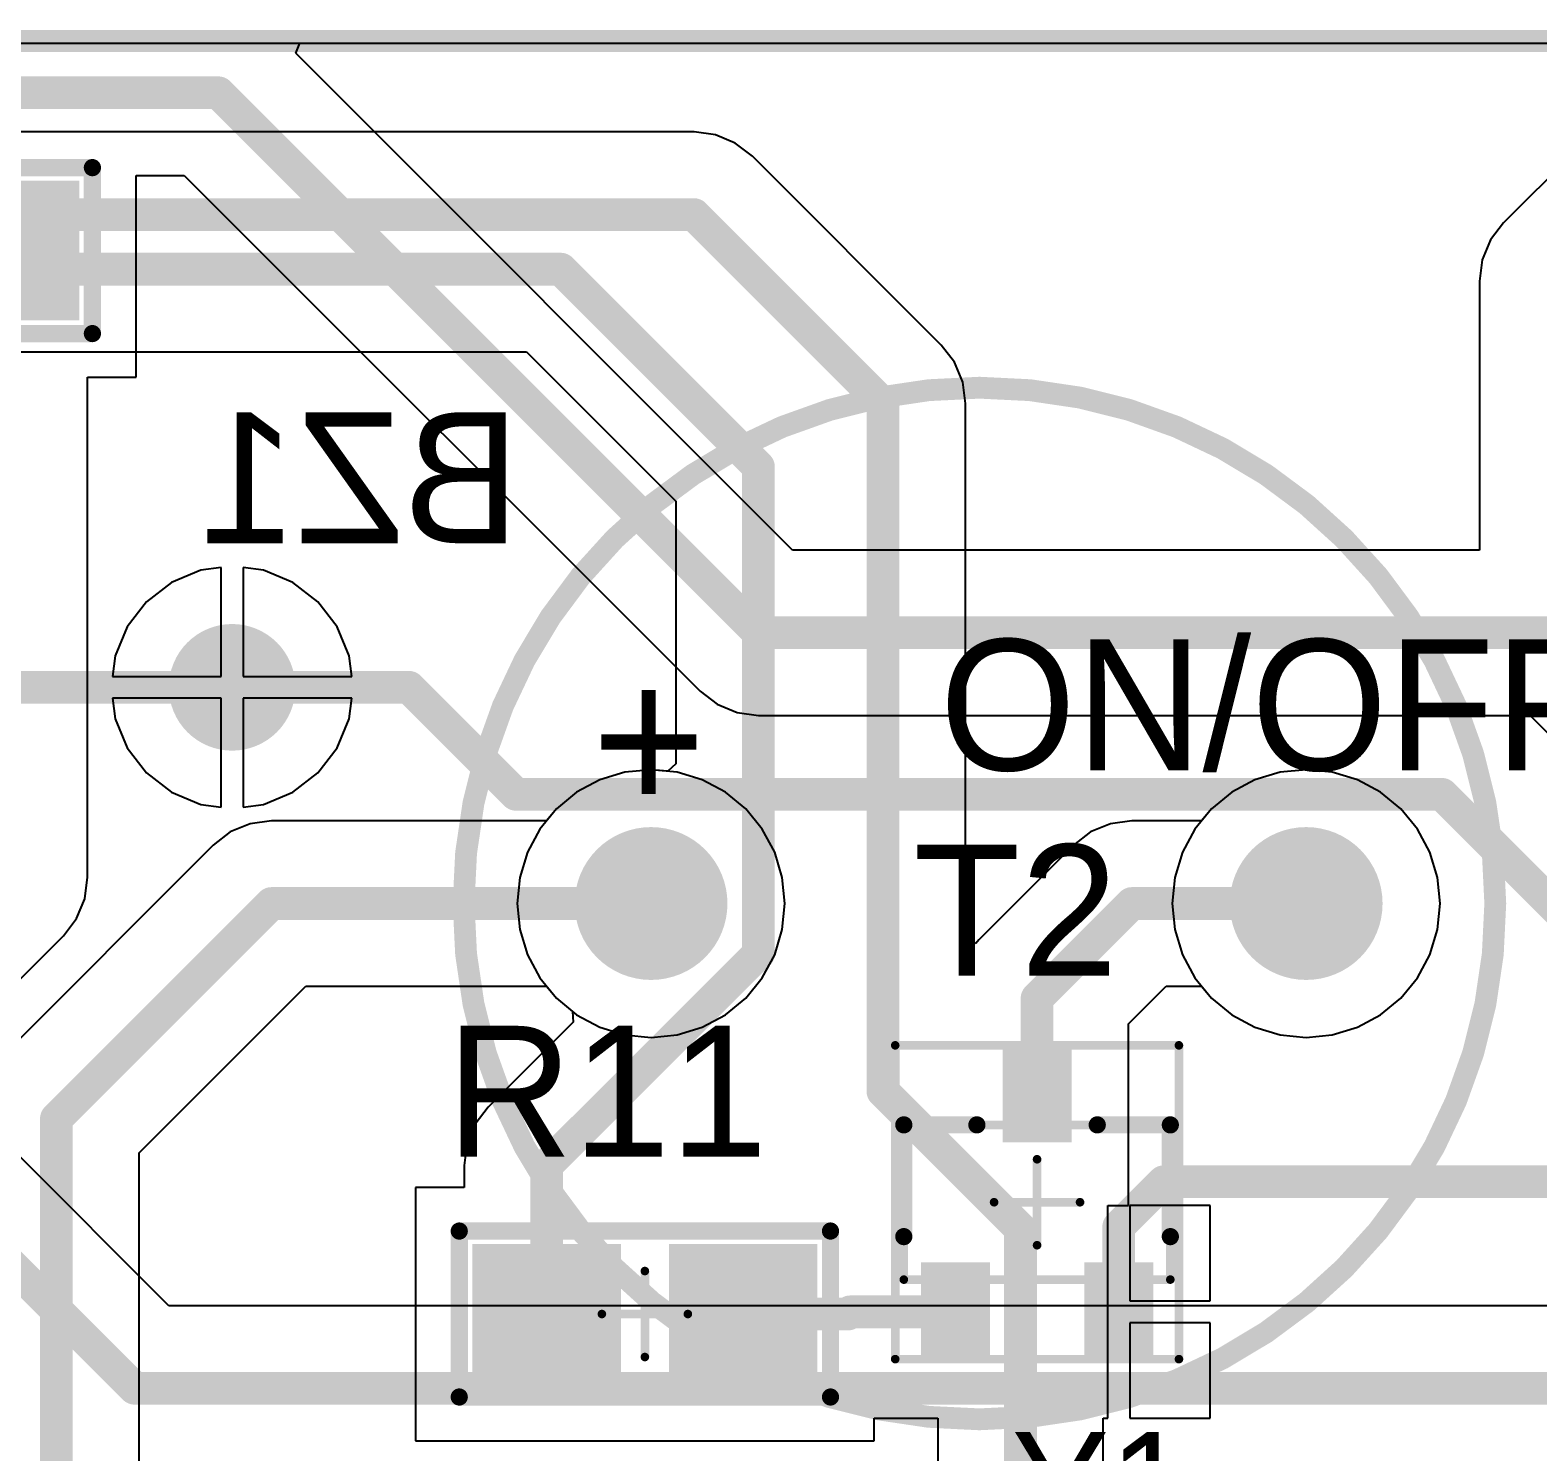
# Model space of a CAD drawing. Extents: x 2 to 5.35, y 2.27 to 3.73.
# Drawn here: x 3.976 to 4.666, y 3.084 to 3.735 of the extents above; entities that cross this region are included whole.
import ezdxf

# ---------------------------------------------------------------- set-up
doc = ezdxf.new("R2010")
doc.units = 0
doc.layers.get('0').update_dxf_attribs({"linetype": 'CONTINUOUS'})
for name, color, linetype in [('BOTTOMLAYER', 5, 'CONTINUOUS'), ('BOTTOMOVERLAY', 54, 'CONTINUOUS'), ('BOTTOMPASTE', 16, 'CONTINUOUS'), ('BOTTOMSOLDER', 6, 'CONTINUOUS'), ('MECHANICAL13', 56, 'CONTINUOUS'), ('MECHANICAL15', 56, 'CONTINUOUS'), ('MULTILAYER', 9, 'CONTINUOUS'), ('TOPLAYER', 1, 'CONTINUOUS'), ('TOPOVERLAY', 2, 'CONTINUOUS'), ('TOPPASTE', 8, 'CONTINUOUS'), ('TOPSOLDER', 216, 'CONTINUOUS')]:
    doc.layers.add(name, color=color, linetype=linetype)

# ---------------------------------------------------------------- blocks, each defined once
blk = doc.blocks.new('0805_3')
at = {"layer": 'MECHANICAL15', "const_width": 0.003937}
for points in [[(0, -0.019686), (0, 0.019684)], [(-0.019686, 0), (0.019684, 0)]]:
    blk.add_lwpolyline(points, dxfattribs=at)
at = {"layer": 'MECHANICAL15', "const_width": 0.001969}
for points in [[(-0.000984, 0.019684, 1), (0.000984, 0.019684, 1)], [(-0.02067, 0, 1), (-0.018702, 0, 1)], [(0.0187, 0, 1), (0.020668, 0, 1)], [(-0.000984, -0.019686, 1), (0.000984, -0.019686, 1)]]:
    blk.add_lwpolyline(points, format="xyb", close=True, dxfattribs=at)
at = {"layer": 'TOPLAYER'}
for points in [[(-0.075, -0.028), (-0.015, -0.028), (-0.075, 0.028), (-0.015, 0.028)], [(0.015, -0.028), (0.075, -0.028), (0.015, 0.028), (0.075, 0.028)]]:
    blk.add_solid(points, dxfattribs=at)
at = {"layer": 'TOPOVERLAY', "const_width": 0.003937}
for points in [[(-0.086969, 0.038, 1), (-0.083031, 0.038, 1)], [(-0.086969, 0.038, 1), (-0.083031, 0.038, 1)], [(0.083031, 0.038, 1), (0.086969, 0.038, 1)], [(0.083031, 0.038, 1), (0.086969, 0.038, 1)], [(-0.086969, -0.038, 1), (-0.083031, -0.038, 1)], [(-0.086969, -0.038, 1), (-0.083031, -0.038, 1)], [(0.083031, -0.038, 1), (0.086969, -0.038, 1)], [(0.083031, -0.038, 1), (0.086969, -0.038, 1)]]:
    blk.add_lwpolyline(points, format="xyb", close=True, dxfattribs=at)
at = {"layer": 'TOPOVERLAY', "const_width": 0.007874}
for points in [[(-0.085, -0.038), (-0.085, 0.038)], [(-0.085, 0.038), (0.085, 0.038)], [(0.085, -0.038), (0.085, 0.038)], [(-0.085, -0.038), (0.085, -0.038)]]:
    blk.add_lwpolyline(points, dxfattribs=at)
at = {"layer": 'TOPPASTE'}
for points in [[(-0.075, -0.028), (-0.015, -0.028), (-0.075, 0.028), (-0.015, 0.028)], [(0.015, -0.028), (0.075, -0.028), (0.015, 0.028), (0.075, 0.028)]]:
    blk.add_solid(points, dxfattribs=at)
at = {"layer": 'TOPSOLDER'}
for points in [[(-0.079, -0.032), (-0.011, -0.032), (-0.079, 0.032), (-0.011, 0.032)], [(0.011, -0.032), (0.079, -0.032), (0.011, 0.032), (0.079, 0.032)]]:
    blk.add_solid(points, dxfattribs=at)
blk = doc.blocks.new('SOT23_4')
at = {"layer": 'MECHANICAL13', "const_width": 0.003937}
for points in [[(-0.02362, 0.014764), (-0.02362, 0.08563)], [(-0.02362, 0.08563), (0.098426, 0.08563)], [(0.098426, 0.014764), (0.098426, 0.08563)], [(-0.02362, 0.014764), (0.098426, 0.014764)]]:
    blk.add_lwpolyline(points, dxfattribs=at)
at = {"layer": 'MECHANICAL13', "const_width": 0.001969}
for points in [[(-0.024604, 0.08563, 1), (-0.022636, 0.08563, 1)], [(-0.024604, 0.08563, 1), (-0.022636, 0.08563, 1)], [(0.097442, 0.08563, 1), (0.09941, 0.08563, 1)], [(0.097442, 0.08563, 1), (0.09941, 0.08563, 1)], [(-0.024604, 0.014764, 1), (-0.022636, 0.014764, 1)], [(-0.024604, 0.014764, 1), (-0.022636, 0.014764, 1)], [(0.097442, 0.014764, 1), (0.09941, 0.014764, 1)], [(0.097442, 0.014764, 1), (0.09941, 0.014764, 1)]]:
    blk.add_lwpolyline(points, format="xyb", close=True, dxfattribs=at)
at = {"layer": 'MECHANICAL15', "const_width": 0.003937}
for points in [[(-0.027558, -0.021654), (-0.027558, 0.122046)], [(-0.027558, 0.122046), (0.102364, 0.122046)], [(0.102364, -0.021654), (0.102364, 0.122046)], [(0.037402, 0.030512), (0.037402, 0.069882)], [(0.017718, 0.050196), (0.057088, 0.050196)], [(-0.027558, -0.021654), (0.102364, -0.021654)]]:
    blk.add_lwpolyline(points, dxfattribs=at)
at = {"layer": 'MECHANICAL15', "const_width": 0.001969}
for points in [[(-0.028542, 0.122046, 1), (-0.026574, 0.122046, 1)], [(-0.028542, 0.122046, 1), (-0.026574, 0.122046, 1)], [(0.10138, 0.122046, 1), (0.103348, 0.122046, 1)], [(0.10138, 0.122046, 1), (0.103348, 0.122046, 1)], [(0.036418, 0.069882, 1), (0.038386, 0.069882, 1)], [(0.016734, 0.050196, 1), (0.018702, 0.050196, 1)], [(0.056104, 0.050196, 1), (0.058072, 0.050196, 1)], [(0.036418, 0.030512, 1), (0.038386, 0.030512, 1)], [(-0.028542, -0.021654, 1), (-0.026574, -0.021654, 1)], [(-0.028542, -0.021654, 1), (-0.026574, -0.021654, 1)], [(0.10138, -0.021654, 1), (0.103348, -0.021654, 1)], [(0.10138, -0.021654, 1), (0.103348, -0.021654, 1)]]:
    blk.add_lwpolyline(points, format="xyb", close=True, dxfattribs=at)
at = {"layer": 'TOPLAYER'}
for points in [[(0.049213, 0.119095), (0.025591, 0.119095), (0.049213, 0.081693), (0.025591, 0.081693)], [(0.011813, 0.018701), (-0.011809, 0.018701), (0.011813, -0.018701), (-0.011809, -0.018701)], [(0.086615, 0.018701), (0.062993, 0.018701), (0.086615, -0.018701), (0.062993, -0.018701)]]:
    blk.add_solid(points, dxfattribs=at)
at = {"layer": 'TOPOVERLAY', "const_width": 0.003937}
for points in [[(-0.025589, 0.08563, 1), (-0.021652, 0.08563, 1)], [(-0.025589, 0.08563, 1), (-0.021652, 0.08563, 1)], [(0.007875, 0.08563, 1), (0.011812, 0.08563, 1)], [(0.062993, 0.08563, 1), (0.06693, 0.08563, 1)], [(0.096457, 0.08563, 1), (0.100394, 0.08563, 1)], [(0.096457, 0.08563, 1), (0.100394, 0.08563, 1)], [(-0.025589, 0.034448, 1), (-0.021652, 0.034448, 1)], [(0.096457, 0.034448, 1), (0.100394, 0.034448, 1)]]:
    blk.add_lwpolyline(points, format="xyb", close=True, dxfattribs=at)
at = {"layer": 'TOPOVERLAY', "const_width": 0.007874}
for points in [[(-0.02362, 0.08563), (0.009844, 0.08563)], [(-0.02362, 0.034448), (-0.02362, 0.08563)], [(0.064962, 0.08563), (0.098426, 0.08563)], [(0.098426, 0.034448), (0.098426, 0.08563)]]:
    blk.add_lwpolyline(points, dxfattribs=at)
at = {"layer": 'TOPPASTE'}
for points in [[(0.049213, 0.119095), (0.025591, 0.119095), (0.049213, 0.081693), (0.025591, 0.081693)], [(0.011813, 0.018701), (-0.011809, 0.018701), (0.011813, -0.018701), (-0.011809, -0.018701)], [(0.086615, 0.018701), (0.062993, 0.018701), (0.086615, -0.018701), (0.062993, -0.018701)]]:
    blk.add_solid(points, dxfattribs=at)
at = {"layer": 'TOPSOLDER'}
for points in [[(0.053213, 0.123095), (0.021591, 0.123095), (0.053213, 0.077693), (0.021591, 0.077693)], [(0.015813, 0.022701), (-0.015809, 0.022701), (0.015813, -0.022701), (-0.015809, -0.022701)], [(0.090615, 0.022701), (0.058993, 0.022701), (0.090615, -0.022701), (0.058993, -0.022701)]]:
    blk.add_solid(points, dxfattribs=at)
blk = doc.blocks.new('0805_B_26')
at = {"layer": 'BOTTOMLAYER'}
for points in [[(-0.075, -0.028), (-0.015, -0.028), (-0.075, 0.028), (-0.015, 0.028)], [(0.015, -0.028), (0.075, -0.028), (0.015, 0.028), (0.075, 0.028)]]:
    blk.add_solid(points, dxfattribs=at)
at = {"layer": 'BOTTOMOVERLAY', "const_width": 0.003937}
for points in [[(-0.086969, 0.038, 1), (-0.083031, 0.038, 1)], [(-0.086969, 0.038, 1), (-0.083031, 0.038, 1)], [(0.083031, 0.038, 1), (0.086969, 0.038, 1)], [(0.083031, 0.038, 1), (0.086969, 0.038, 1)], [(-0.086969, -0.038, 1), (-0.083031, -0.038, 1)], [(-0.086969, -0.038, 1), (-0.083031, -0.038, 1)], [(0.083031, -0.038, 1), (0.086969, -0.038, 1)], [(0.083031, -0.038, 1), (0.086969, -0.038, 1)]]:
    blk.add_lwpolyline(points, format="xyb", close=True, dxfattribs=at)
at = {"layer": 'BOTTOMOVERLAY', "const_width": 0.007874}
for points in [[(-0.085, 0.038), (-0.085, -0.038)], [(0.085, 0.038), (-0.085, 0.038)], [(0.085, 0.038), (0.085, -0.038)], [(0.085, -0.038), (-0.085, -0.038)]]:
    blk.add_lwpolyline(points, dxfattribs=at)
at = {"layer": 'BOTTOMPASTE'}
for points in [[(-0.075, -0.028), (-0.015, -0.028), (-0.075, 0.028), (-0.015, 0.028)], [(0.015, -0.028), (0.075, -0.028), (0.015, 0.028), (0.075, 0.028)]]:
    blk.add_solid(points, dxfattribs=at)
at = {"layer": 'BOTTOMSOLDER'}
for points in [[(-0.079, -0.032), (-0.011, -0.032), (-0.079, 0.032), (-0.011, 0.032)], [(0.011, -0.032), (0.079, -0.032), (0.011, 0.032), (0.079, 0.032)]]:
    blk.add_solid(points, dxfattribs=at)
at = {"layer": 'MECHANICAL15', "const_width": 0.003937}
for points in [[(0, 0.019684), (0, -0.019686)], [(0.019684, 0), (-0.019686, 0)]]:
    blk.add_lwpolyline(points, dxfattribs=at)
at = {"layer": 'MECHANICAL15', "const_width": 0.001969}
for points in [[(-0.000984, 0.019684, 1), (0.000984, 0.019684, 1)], [(-0.02067, 0, 1), (-0.018702, 0, 1)], [(0.0187, 0, 1), (0.020668, 0, 1)], [(-0.000984, -0.019686, 1), (0.000984, -0.019686, 1)]]:
    blk.add_lwpolyline(points, format="xyb", close=True, dxfattribs=at)
blk = doc.blocks.new('BUZZER_12MM_B_34')
at = {"layer": 'BOTTOMLAYER', "const_width": 0.031}
for points in [[(-0.165499, 0, 1), (-0.134499, 0, 1)], [(0.134501, 0, 1), (0.165501, 0, 1)]]:
    blk.add_lwpolyline(points, format="xyb", close=True, dxfattribs=at)
at = {"layer": 'BOTTOMOVERLAY'}
for points, const_width in [([(0.236614, 0, 1), (-0.235827, 0, 1)], 0.01), ([(-0.238327, 0, 1), (-0.233327, 0, 1)], 0.005), ([(0.234114, 0, 1), (0.239114, 0, 1)], 0.005)]:
    blk.add_lwpolyline(points, format="xyb", close=True, dxfattribs=dict(at, const_width=const_width))
at = {"layer": 'BOTTOMSOLDER', "const_width": 0.035}
for points in [[(-0.167499, 0, 1), (-0.132499, 0, 1)], [(0.132501, 0, 1), (0.167501, 0, 1)]]:
    blk.add_lwpolyline(points, format="xyb", close=True, dxfattribs=at)
at = {"layer": 'MULTILAYER', "const_width": 0.031}
for points in [[(-0.165499, 0, 1), (-0.134499, 0, 1)], [(0.134501, 0, 1), (0.165501, 0, 1)]]:
    blk.add_lwpolyline(points, format="xyb", close=True, dxfattribs=at)
at = {"layer": 'TOPLAYER', "const_width": 0.031}
for points in [[(-0.165499, 0, 1), (-0.134499, 0, 1)], [(0.134501, 0, 1), (0.165501, 0, 1)]]:
    blk.add_lwpolyline(points, format="xyb", close=True, dxfattribs=at)
at = {"layer": 'TOPSOLDER', "const_width": 0.035}
for points in [[(-0.167499, 0, 1), (-0.132499, 0, 1)], [(0.132501, 0, 1), (0.167501, 0, 1)]]:
    blk.add_lwpolyline(points, format="xyb", close=True, dxfattribs=at)
at = {"layer": 'BOTTOMOVERLAY', "text_generation_flag": 2}
blk.add_text('+', height=0.066929, rotation=180, dxfattribs=at).set_placement((-0.177165, 0.106299))

msp = doc.modelspace()

# ---------------------------------------------------------------- linework, layer by layer
at = {"layer": 'BOTTOMLAYER'}
for p, q in [((4.09711, 3.724381), (4.099024, 3.729)), ((4.099024, 3.729), (5.349, 3.729)), ((4.324667, 3.496824), (4.09711, 3.724381)), ((4.689743, 3.686233), (4.650255, 3.646745)), ((4.024, 3.576), (4.024, 3.668455)), ((4.024, 3.668455), (4.046054, 3.668455)), ((4.046054, 3.668455), (4.282255, 3.432255)), ((4.650255, 3.646745), (4.644244, 3.638912)), ((4.644244, 3.638912), (4.640465, 3.629789)), ((4.640465, 3.629789), (4.639176, 3.62)), ((4.639176, 3.62), (4.639176, 3.496824)), ((4.001824, 3.347), (4.001824, 3.576)), ((4.001824, 3.576), (4.024, 3.576)), ((4.639176, 3.496824), (4.324667, 3.496824)), ((4.053642, 3.487584), (4.040263, 3.482042)), ((4.063, 3.488816), (4.053642, 3.487584)), ((4.063, 3.439), (4.063, 3.488816)), ((4.082358, 3.487584), (4.073, 3.488816)), ((4.073, 3.488816), (4.073, 3.439)), ((4.095737, 3.482042), (4.082358, 3.487584)), ((4.040263, 3.482042), (4.028773, 3.473226)), ((4.107227, 3.473226), (4.095737, 3.482042)), ((4.028773, 3.473226), (4.019958, 3.461737)), ((4.116042, 3.461737), (4.107227, 3.473226)), ((4.019958, 3.461737), (4.014416, 3.448358)), ((4.121584, 3.448358), (4.116042, 3.461737)), ((4.014416, 3.448358), (4.013184, 3.439)), ((4.122816, 3.439), (4.121584, 3.448358)), ((4.013184, 3.439), (4.063, 3.439)), ((4.073, 3.439), (4.122816, 3.439)), ((4.282255, 3.432255), (4.290088, 3.426244)), ((4.063, 3.429), (4.013184, 3.429)), ((4.013184, 3.429), (4.014416, 3.419642)), ((4.063, 3.379184), (4.063, 3.429)), ((4.122816, 3.429), (4.073, 3.429)), ((4.073, 3.429), (4.073, 3.379184)), ((4.121584, 3.419642), (4.122816, 3.429)), ((4.290088, 3.426244), (4.299211, 3.422465)), ((4.014416, 3.419642), (4.019958, 3.406263)), ((4.116042, 3.406263), (4.121584, 3.419642)), ((4.299211, 3.422465), (4.309, 3.421176)), ((4.309, 3.421176), (4.662333, 3.421176)), ((4.662333, 3.421176), (4.756255, 3.327254)), ((4.019958, 3.406263), (4.028773, 3.394773)), ((4.107227, 3.394773), (4.116042, 3.406263)), ((4.028773, 3.394773), (4.040263, 3.385958)), ((4.095737, 3.385958), (4.107227, 3.394773)), ((4.236359, 3.391629), (4.225762, 3.385965)), ((4.247858, 3.395117), (4.236359, 3.391629)), ((4.259816, 3.396295), (4.247858, 3.395117)), ((4.271774, 3.395117), (4.259816, 3.396295)), ((4.283273, 3.391629), (4.271774, 3.395117)), ((4.29387, 3.385965), (4.283273, 3.391629)), ((4.536359, 3.391629), (4.525762, 3.385965)), ((4.547858, 3.395117), (4.536359, 3.391629)), ((4.559816, 3.396295), (4.547858, 3.395117)), ((4.571774, 3.395117), (4.559816, 3.396295)), ((4.583273, 3.391629), (4.571774, 3.395117)), ((4.59387, 3.385965), (4.583273, 3.391629)), ((4.040263, 3.385958), (4.053642, 3.380416)), ((4.082358, 3.380416), (4.095737, 3.385958)), ((4.225762, 3.385965), (4.216474, 3.378342)), ((4.303158, 3.378342), (4.29387, 3.385965)), ((4.525762, 3.385965), (4.516474, 3.378342)), ((4.603158, 3.378342), (4.59387, 3.385965)), ((4.053642, 3.380416), (4.063, 3.379184)), ((4.073, 3.379184), (4.082358, 3.380416)), ((4.216474, 3.378342), (4.208851, 3.369054)), ((4.310781, 3.369054), (4.303158, 3.378342)), ((4.516474, 3.378342), (4.508851, 3.369054)), ((4.610781, 3.369054), (4.603158, 3.378342)), ((4.208851, 3.369054), (4.203187, 3.358457)), ((4.316445, 3.358457), (4.310781, 3.369054)), ((4.508851, 3.369054), (4.503187, 3.358457)), ((4.616445, 3.358457), (4.610781, 3.369054)), ((4.203187, 3.358457), (4.199699, 3.346958)), ((4.319933, 3.346958), (4.316445, 3.358457)), ((4.503187, 3.358457), (4.499699, 3.346958)), ((4.619933, 3.346958), (4.616445, 3.358457)), ((4.000535, 3.33721), (4.001824, 3.347)), ((4.001824, 3.347), (4.001824, 3.347)), ((4.001824, 3.347), (4.001824, 3.347)), ((4.001824, 3.347), (4.001824, 3.347)), ((4.001824, 3.347), (4.001824, 3.347)), ((4.001824, 3.347), (4.001824, 3.347)), ((4.001824, 3.347), (4.001824, 3.347)), ((4.001824, 3.347), (4.001824, 3.347)), ((4.001824, 3.347), (4.001824, 3.347)), ((4.001824, 3.347), (4.001824, 3.347)), ((4.001824, 3.347), (4.001824, 3.347)), ((4.001824, 3.347), (4.001824, 3.347)), ((4.001824, 3.347), (4.001824, 3.347)), ((4.001824, 3.347), (4.001824, 3.347)), ((4.001824, 3.347), (4.001824, 3.347)), ((4.001824, 3.347), (4.001824, 3.347)), ((4.001824, 3.347), (4.001824, 3.347)), ((4.001824, 3.347), (4.001824, 3.347)), ((4.001824, 3.347), (4.001824, 3.347)), ((4.001824, 3.347), (4.001824, 3.347)), ((4.001824, 3.347), (4.001824, 3.347)), ((4.001824, 3.347), (4.001824, 3.347)), ((4.001824, 3.347), (4.001824, 3.347)), ((4.001824, 3.347), (4.001824, 3.347)), ((4.001824, 3.347), (4.001824, 3.347)), ((4.001824, 3.347), (4.001824, 3.347)), ((4.001824, 3.347), (4.001824, 3.347)), ((4.001824, 3.347), (4.001824, 3.347)), ((4.001824, 3.347), (4.001824, 3.347)), ((4.001824, 3.347), (4.001824, 3.347)), ((4.001824, 3.347), (4.001824, 3.347)), ((4.001824, 3.347), (4.001824, 3.347)), ((4.001824, 3.347), (4.001824, 3.347)), ((4.001824, 3.347), (4.001824, 3.347)), ((4.001824, 3.347), (4.001824, 3.347)), ((4.199699, 3.346958), (4.198521, 3.335)), ((4.321111, 3.335), (4.319933, 3.346958)), ((4.499699, 3.346958), (4.498521, 3.335)), ((4.621111, 3.335), (4.619933, 3.346958)), ((3.996756, 3.328088), (4.000535, 3.33721)), ((4.198521, 3.335), (4.199699, 3.323042)), ((4.319933, 3.323042), (4.321111, 3.335)), ((4.498521, 3.335), (4.499699, 3.323042)), ((4.619933, 3.323042), (4.621111, 3.335)), ((3.990745, 3.320255), (3.996756, 3.328088)), ((4.199699, 3.323042), (4.203187, 3.311543)), ((4.316445, 3.311543), (4.319933, 3.323042)), ((4.499699, 3.323042), (4.503187, 3.311543)), ((4.616445, 3.311543), (4.619933, 3.323042)), ((3.946745, 3.276255), (3.990745, 3.320255)), ((4.203187, 3.311543), (4.208851, 3.300946)), ((4.310781, 3.300946), (4.316445, 3.311543)), ((4.503187, 3.311543), (4.508851, 3.300946)), ((4.610781, 3.300946), (4.616445, 3.311543)), ((4.208851, 3.300946), (4.216474, 3.291658)), ((4.303158, 3.291658), (4.310781, 3.300946)), ((4.508851, 3.300946), (4.516474, 3.291658)), ((4.603158, 3.291658), (4.610781, 3.300946)), ((4.216474, 3.291658), (4.225762, 3.284035)), ((4.29387, 3.284035), (4.303158, 3.291658)), ((4.516474, 3.291658), (4.525762, 3.284035)), ((4.59387, 3.284035), (4.603158, 3.291658)), ((4.225762, 3.284035), (4.236359, 3.278371)), ((4.283273, 3.278371), (4.29387, 3.284035)), ((4.525762, 3.284035), (4.536359, 3.278371)), ((4.583273, 3.278371), (4.59387, 3.284035)), ((4.236359, 3.278371), (4.247858, 3.274883)), ((4.247858, 3.274883), (4.259816, 3.273705)), ((4.259816, 3.273705), (4.271774, 3.274883)), ((4.271774, 3.274883), (4.283273, 3.278371)), ((4.536359, 3.278371), (4.547858, 3.274883)), ((4.547858, 3.274883), (4.559816, 3.273705)), ((4.559816, 3.273705), (4.571774, 3.274883)), ((4.571774, 3.274883), (4.583273, 3.278371)), ((4.039022, 3.150824), (3.968601, 3.221245)), ((4.720718, 3.150824), (4.039022, 3.150824))]:
    msp.add_line(p, q, dxfattribs=at)
at = {"layer": 'BOTTOMLAYER', "const_width": 0.015}
for points in [[(2.990279, 3.706279), (4.061721, 3.706279)], [(4.061721, 3.706279), (4.309, 3.459)], [(4.309, 3.459), (4.677, 3.459)], [(4.068, 3.434), (4.149, 3.434)], [(4.149, 3.434), (4.198, 3.385)], [(4.198, 3.385), (4.622, 3.385)], [(4.622, 3.385), (4.6955, 3.3115)], [(3.941855, 3.1945), (4.023355, 3.113)], [(4.023355, 3.113), (4.904, 3.113)]]:
    msp.add_lwpolyline(points, dxfattribs=at)
at = {"layer": 'BOTTOMLAYER'}
for points, const_width in [([(4.057971, 3.706279, 1), (4.065471, 3.706279, 1)], 0.0075), ([(4.057971, 3.706279, 1), (4.065471, 3.706279, 1)], 0.0075), ([(4.30525, 3.459, 1), (4.31275, 3.459, 1)], 0.0075), ([(4.30525, 3.459, 1), (4.31275, 3.459, 1)], 0.0075), ([(4.0555, 3.434, 1), (4.0805, 3.434, 1)], 0.025), ([(4.06425, 3.434, 1), (4.07175, 3.434, 1)], 0.0075), ([(4.14525, 3.434, 1), (4.15275, 3.434, 1)], 0.0075), ([(4.14525, 3.434, 1), (4.15275, 3.434, 1)], 0.0075), ([(4.19425, 3.385, 1), (4.20175, 3.385, 1)], 0.0075), ([(4.19425, 3.385, 1), (4.20175, 3.385, 1)], 0.0075), ([(4.61825, 3.385, 1), (4.62575, 3.385, 1)], 0.0075), ([(4.61825, 3.385, 1), (4.62575, 3.385, 1)], 0.0075), ([(4.019605, 3.113, 1), (4.027105, 3.113, 1)], 0.0075), ([(4.019605, 3.113, 1), (4.027105, 3.113, 1)], 0.0075)]:
    msp.add_lwpolyline(points, format="xyb", close=True, dxfattribs=dict(at, const_width=const_width))
at = {"layer": 'BOTTOMSOLDER', "const_width": 0.029}
msp.add_lwpolyline([(4.0535, 3.434, 1), (4.0825, 3.434, 1)], format="xyb", close=True, dxfattribs=at)
at = {"layer": 'MULTILAYER', "const_width": 0.025}
msp.add_lwpolyline([(4.0555, 3.434, 1), (4.0805, 3.434, 1)], format="xyb", close=True, dxfattribs=at)
at = {"layer": 'TOPLAYER'}
for p, q in [((2.004, 3.729), (5.349, 3.729)), ((4.2795, 3.688324), (3.0185, 3.688324)), ((4.289289, 3.687035), (4.2795, 3.688324)), ((4.298412, 3.683256), (4.289289, 3.687035)), ((4.306245, 3.677245), (4.298412, 3.683256)), ((4.392745, 3.590745), (4.306245, 3.677245)), ((4.398756, 3.582912), (4.392745, 3.590745)), ((3.912455, 3.587676), (4.202833, 3.587676)), ((4.202833, 3.587676), (4.271176, 3.519333)), ((4.402535, 3.57379), (4.398756, 3.582912)), ((4.403824, 3.564), (4.402535, 3.57379)), ((4.403824, 3.318264), (4.403824, 3.564)), ((4.271176, 3.519333), (4.271176, 3.398899)), ((4.053642, 3.487584), (4.040263, 3.482042)), ((4.063, 3.488816), (4.053642, 3.487584)), ((4.063, 3.439), (4.063, 3.488816)), ((4.082358, 3.487584), (4.073, 3.488816)), ((4.073, 3.488816), (4.073, 3.439)), ((4.095737, 3.482042), (4.082358, 3.487584)), ((4.040263, 3.482042), (4.028773, 3.473226)), ((4.107227, 3.473226), (4.095737, 3.482042)), ((4.028773, 3.473226), (4.019958, 3.461737)), ((4.116042, 3.461737), (4.107227, 3.473226)), ((4.019958, 3.461737), (4.014416, 3.448358)), ((4.121584, 3.448358), (4.116042, 3.461737)), ((4.014416, 3.448358), (4.013184, 3.439)), ((4.122816, 3.439), (4.121584, 3.448358)), ((4.013184, 3.439), (4.063, 3.439)), ((4.073, 3.439), (4.122816, 3.439)), ((4.063, 3.429), (4.013184, 3.429)), ((4.013184, 3.429), (4.014416, 3.419642)), ((4.063, 3.379184), (4.063, 3.429)), ((4.122816, 3.429), (4.073, 3.429)), ((4.073, 3.429), (4.073, 3.379184)), ((4.121584, 3.419642), (4.122816, 3.429)), ((4.014416, 3.419642), (4.019958, 3.406263)), ((4.116042, 3.406263), (4.121584, 3.419642)), ((4.019958, 3.406263), (4.028773, 3.394773)), ((4.107227, 3.394773), (4.116042, 3.406263)), ((4.271176, 3.398899), (4.267472, 3.395541)), ((4.028773, 3.394773), (4.040263, 3.385958)), ((4.095737, 3.385958), (4.107227, 3.394773)), ((4.236359, 3.391629), (4.225762, 3.385965)), ((4.247858, 3.395117), (4.236359, 3.391629)), ((4.259816, 3.396295), (4.247858, 3.395117)), ((4.267472, 3.395541), (4.259816, 3.396295)), ((4.536359, 3.391629), (4.525762, 3.385965)), ((4.547858, 3.395117), (4.536359, 3.391629)), ((4.559816, 3.396295), (4.547858, 3.395117)), ((4.571774, 3.395117), (4.559816, 3.396295)), ((4.583273, 3.391629), (4.571774, 3.395117)), ((4.59387, 3.385965), (4.583273, 3.391629)), ((4.040263, 3.385958), (4.053642, 3.380416)), ((4.082358, 3.380416), (4.095737, 3.385958)), ((4.225762, 3.385965), (4.216474, 3.378342)), ((4.525762, 3.385965), (4.516474, 3.378342)), ((4.603158, 3.378342), (4.59387, 3.385965)), ((4.053642, 3.380416), (4.063, 3.379184)), ((4.073, 3.379184), (4.082358, 3.380416)), ((4.216474, 3.378342), (4.211945, 3.372824)), ((4.516474, 3.378342), (4.511945, 3.372824)), ((4.610781, 3.369054), (4.603158, 3.378342)), ((4.076211, 3.371535), (4.067088, 3.367756)), ((4.086, 3.372824), (4.076211, 3.371535)), ((4.211945, 3.372824), (4.086, 3.372824)), ((4.470211, 3.371535), (4.461088, 3.367756)), ((4.48, 3.372824), (4.470211, 3.371535)), ((4.511945, 3.372824), (4.48, 3.372824)), ((4.067088, 3.367756), (4.059255, 3.361745)), ((4.461088, 3.367756), (4.453255, 3.361745)), ((4.616445, 3.358457), (4.610781, 3.369054)), ((4.059255, 3.361745), (3.960795, 3.263285)), ((4.453255, 3.361745), (4.409853, 3.318343)), ((4.619933, 3.346958), (4.616445, 3.358457)), ((4.621111, 3.335), (4.619933, 3.346958)), ((4.619933, 3.323042), (4.621111, 3.335)), ((4.616445, 3.311543), (4.619933, 3.323042)), ((4.408558, 3.316656), (4.403824, 3.318264)), ((4.409853, 3.318343), (4.408558, 3.316656)), ((4.610781, 3.300946), (4.616445, 3.311543)), ((4.603158, 3.291658), (4.610781, 3.300946)), ((4.025364, 3.220873), (4.101667, 3.297176)), ((4.101667, 3.297176), (4.211945, 3.297176)), ((4.211945, 3.297176), (4.216474, 3.291658)), ((4.478409, 3.279918), (4.495667, 3.297176)), ((4.495667, 3.297176), (4.511945, 3.297176)), ((4.511945, 3.297176), (4.516474, 3.291658)), ((4.216474, 3.291658), (4.223863, 3.285593)), ((4.516474, 3.291658), (4.525762, 3.284035)), ((4.59387, 3.284035), (4.603158, 3.291658)), ((4.224109, 3.280599), (4.185255, 3.241745)), ((4.223863, 3.285593), (4.224109, 3.280599)), ((4.478409, 3.199693), (4.478409, 3.279918)), ((4.525762, 3.284035), (4.536359, 3.278371)), ((4.583273, 3.278371), (4.59387, 3.284035)), ((4.536359, 3.278371), (4.547858, 3.274883)), ((4.547858, 3.274883), (4.559816, 3.273705)), ((4.559816, 3.273705), (4.571774, 3.274883)), ((4.571774, 3.274883), (4.583273, 3.278371)), ((4.185255, 3.241745), (4.179244, 3.233912)), ((4.179244, 3.233912), (4.175465, 3.224789)), ((4.175465, 3.224789), (4.174176, 3.215)), ((4.025364, 2.79854), (4.025364, 3.220873)), ((4.174176, 3.215), (4.174176, 3.205)), ((4.174176, 3.205), (4.152, 3.205)), ((4.152, 3.205), (4.152, 3.089)), ((4.469, 3.14799), (4.469, 3.196703)), ((4.469, 3.196703), (4.478409, 3.196703)), ((4.478409, 3.196703), (4.478409, 3.199693)), ((4.478409, 3.199693), (4.478409, 3.199693)), ((4.515811, 3.196701), (4.479, 3.196701)), ((4.479, 3.196701), (4.479, 3.153)), ((4.515811, 3.153), (4.515811, 3.196701)), ((4.479, 3.153), (4.515811, 3.153)), ((4.469, 3.099299), (4.469, 3.14799)), ((4.515811, 3.143), (4.479, 3.143)), ((4.479, 3.143), (4.479, 3.099299)), ((4.515811, 3.099299), (4.515811, 3.143)), ((4.362, 3.089), (4.362, 3.099299)), ((4.362, 3.099299), (4.391176, 3.099299)), ((4.391176, 3.099299), (4.391176, 3.042847)), ((4.466824, 2.828), (4.466824, 3.099299)), ((4.466824, 3.099299), (4.469, 3.099299)), ((4.479, 3.099299), (4.515811, 3.099299)), ((4.152, 3.089), (4.362, 3.089))]:
    msp.add_line(p, q, dxfattribs=at)
at = {"layer": 'TOPLAYER', "const_width": 0.015}
for points in [[(3.0185, 3.6505), (4.2795, 3.6505)], [(4.2795, 3.6505), (4.366, 3.564)], [(3.1315, 3.6255), (4.2185, 3.6255)], [(4.2185, 3.6255), (4.309, 3.535)], [(4.366, 3.249), (4.366, 3.564)], [(4.309, 3.312), (4.309, 3.535)], [(3.713, 3.434), (4.068, 3.434)], [(3.98754, 3.23654), (4.086, 3.335)], [(4.086, 3.335), (4.259816, 3.335)], [(4.436598, 3.291598), (4.48, 3.335)], [(4.48, 3.335), (4.559816, 3.335)], [(4.212, 3.215), (4.309, 3.312)], [(4.436598, 3.248394), (4.436598, 3.291598)], [(4.366, 3.249), (4.429, 3.186)], [(3.98754, 2.79854), (3.98754, 3.23654)], [(4.212, 3.147), (4.212, 3.215)], [(4.474, 3.187), (4.494567, 3.207567)], [(4.494567, 3.207567), (4.723567, 3.207567)], [(4.429, 2.828), (4.429, 3.186)], [(4.474, 3.148), (4.474, 3.187)], [(4.35, 3.147), (4.351, 3.148)], [(4.351, 3.148), (4.399198, 3.148)], [(4.302, 3.147), (4.35, 3.147)]]:
    msp.add_lwpolyline(points, dxfattribs=at)
at = {"layer": 'TOPLAYER'}
for points, const_width in [([(4.27575, 3.6505, 1), (4.28325, 3.6505, 1)], 0.0075), ([(4.27575, 3.6505, 1), (4.28325, 3.6505, 1)], 0.0075), ([(4.21475, 3.6255, 1), (4.22225, 3.6255, 1)], 0.0075), ([(4.21475, 3.6255, 1), (4.22225, 3.6255, 1)], 0.0075), ([(4.36225, 3.564, 1), (4.36975, 3.564, 1)], 0.0075), ([(4.36225, 3.564, 1), (4.36975, 3.564, 1)], 0.0075), ([(4.30525, 3.535, 1), (4.31275, 3.535, 1)], 0.0075), ([(4.30525, 3.535, 1), (4.31275, 3.535, 1)], 0.0075), ([(4.0555, 3.434, 1), (4.0805, 3.434, 1)], 0.025), ([(4.06425, 3.434, 1), (4.07175, 3.434, 1)], 0.0075), ([(4.08225, 3.335, 1), (4.08975, 3.335, 1)], 0.0075), ([(4.08225, 3.335, 1), (4.08975, 3.335, 1)], 0.0075), ([(4.256066, 3.335, 1), (4.263566, 3.335, 1)], 0.0075), ([(4.47625, 3.335, 1), (4.48375, 3.335, 1)], 0.0075), ([(4.47625, 3.335, 1), (4.48375, 3.335, 1)], 0.0075), ([(4.556066, 3.335, 1), (4.563566, 3.335, 1)], 0.0075), ([(4.30525, 3.312, 1), (4.31275, 3.312, 1)], 0.0075), ([(4.30525, 3.312, 1), (4.31275, 3.312, 1)], 0.0075), ([(4.432848, 3.291598, 1), (4.440348, 3.291598, 1)], 0.0075), ([(4.432848, 3.291598, 1), (4.440348, 3.291598, 1)], 0.0075), ([(4.36225, 3.249, 1), (4.36975, 3.249, 1)], 0.0075), ([(4.36225, 3.249, 1), (4.36975, 3.249, 1)], 0.0075), ([(4.432848, 3.248394, 1), (4.440348, 3.248394, 1)], 0.0075), ([(3.98379, 3.23654, 1), (3.99129, 3.23654, 1)], 0.0075), ([(3.98379, 3.23654, 1), (3.99129, 3.23654, 1)], 0.0075), ([(4.20825, 3.215, 1), (4.21575, 3.215, 1)], 0.0075), ([(4.20825, 3.215, 1), (4.21575, 3.215, 1)], 0.0075), ([(4.490817, 3.207567, 1), (4.498317, 3.207567, 1)], 0.0075), ([(4.490817, 3.207567, 1), (4.498317, 3.207567, 1)], 0.0075), ([(4.42525, 3.186, 1), (4.43275, 3.186, 1)], 0.0075), ([(4.42525, 3.186, 1), (4.43275, 3.186, 1)], 0.0075), ([(4.47025, 3.187, 1), (4.47775, 3.187, 1)], 0.0075), ([(4.47025, 3.187, 1), (4.47775, 3.187, 1)], 0.0075), ([(4.34725, 3.148, 1), (4.35475, 3.148, 1)], 0.0075), ([(4.34725, 3.148, 1), (4.35475, 3.148, 1)], 0.0075), ([(4.395448, 3.148, 1), (4.402948, 3.148, 1)], 0.0075), ([(4.47025, 3.148, 1), (4.47775, 3.148, 1)], 0.0075), ([(4.20825, 3.147, 1), (4.21575, 3.147, 1)], 0.0075), ([(4.29825, 3.147, 1), (4.30575, 3.147, 1)], 0.0075), ([(4.34625, 3.147, 1), (4.35375, 3.147, 1)], 0.0075), ([(4.34625, 3.147, 1), (4.35375, 3.147, 1)], 0.0075)]:
    msp.add_lwpolyline(points, format="xyb", close=True, dxfattribs=dict(at, const_width=const_width))
at = {"layer": 'TOPOVERLAY', "const_width": 0.01}
msp.add_lwpolyline([(2.003116, 3.72996), (5.349572, 3.72996)], dxfattribs=at)
at = {"layer": 'TOPSOLDER', "const_width": 0.029}
msp.add_lwpolyline([(4.0535, 3.434, 1), (4.0825, 3.434, 1)], format="xyb", close=True, dxfattribs=at)

# ---------------------------------------------------------------- block references
for name, p, rotation in [('0805_B_26', (3.919, 3.634), 180), ('BUZZER_12MM_B_34', (4.409815, 3.335), 360), ('SOT23_4', (4.399196, 3.148), 360), ('0805_3', (4.257, 3.147), 360)]:
    msp.add_blockref(name, p, dxfattribs=dict(rotation=rotation))

# ---------------------------------------------------------------- texts
at = {"layer": 'BOTTOMOVERLAY', "text_generation_flag": 2}
msp.add_text('BZ1', height=0.06, rotation=360, dxfattribs=at).set_placement((4.199815, 3.5))
at = {"layer": 'TOPOVERLAY'}
msp.add_text('ON/OFF', height=0.06, dxfattribs=at).set_placement((4.392, 3.396))
for s, height, p in [('T2', 0.06, (4.38, 3.302)), ('R11', 0.06, (4.166, 3.219)), ('Y1', 0.05, (4.425, 3.043))]:
    msp.add_text(s, height=height, rotation=360, dxfattribs=at).set_placement(p)

doc.saveas('drawing.dxf')
